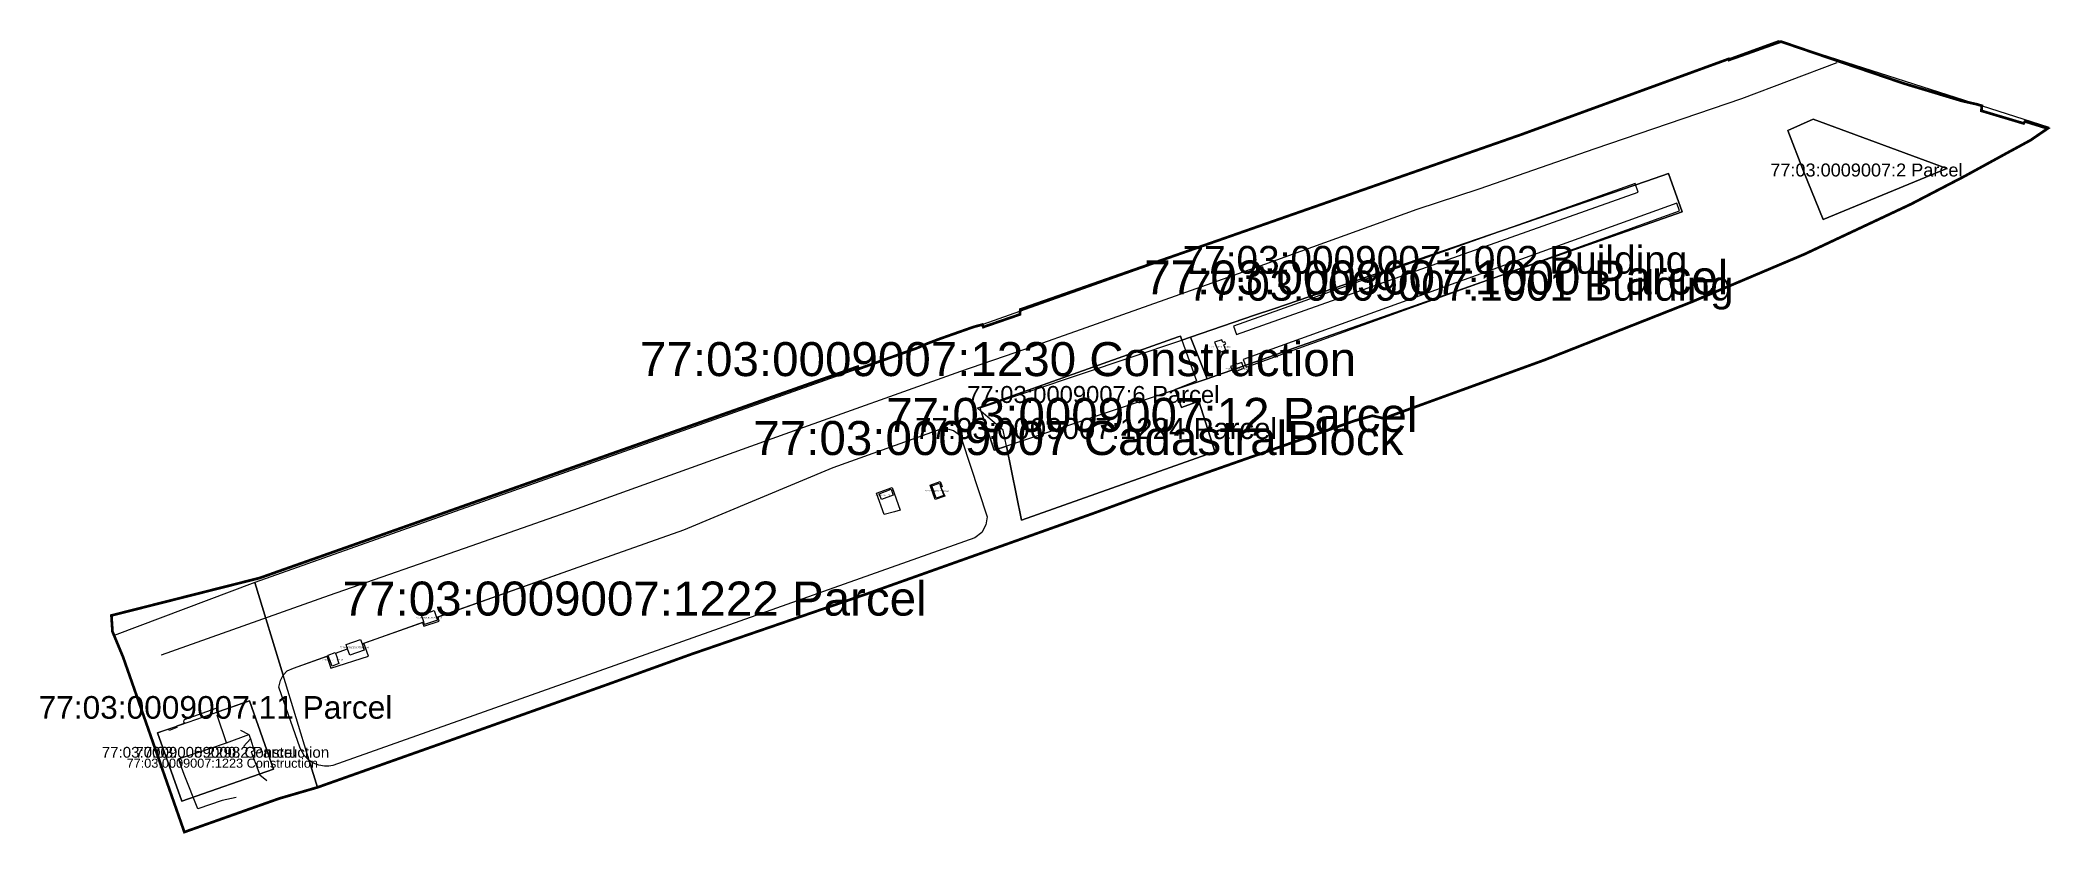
# Model space of a CAD drawing. Header units: millimetres. Extents: x 22858 to 24335, y 8651 to 9234.
import ezdxf
from ezdxf.enums import TextEntityAlignment as Align

# ---------------------------------------------------------------- set-up
doc = ezdxf.new("R2010")
doc.units = ezdxf.units.MM
doc.styles.get("Standard").update_dxf_attribs({"font": 'arial.ttf'})

# ---------------------------------------------------------------- blocks, each defined once
blk = doc.blocks.new('77 03 0009007')
at = {"color": 7, "const_width": 2}
blk.add_lwpolyline([(24137.41, 9233.35), (24137.21, 9233.39), (24135.75, 9232.91), (24121.11, 9227.71), (24107.93, 9223.01), (24099.01, 9219.91), (24098.73, 9220.63), (24018.25, 9191.27), (23946.33, 9165.03), (23830.01, 9124.39), (23578.31, 9036.43), (23578.11, 9032.87), (23568.91, 9029.71), (23551.17, 9023.59), (23550.45, 9025.37), (23544.09, 9023.69), (23519.39, 9014.99), (23510.17, 9011.49), (23502.87, 9008.25), (23459.47, 8992.79), (23458.87, 8994.45), (23019.55, 8839.15), (23012.75, 8837.43), (22910.57, 8811.59), (22911.33, 8799.75), (22919.11, 8781.07), (22964.15, 8652.37), (23033.69, 8676.99), (23061.97, 8685.23), (23161.27, 8720.39), (23274.37, 8760.63), (23336.67, 8783.11), (23464.13, 8826.95), (23632.43, 8886.79), (23680.67, 8904.43), (23824.27, 8954.81), (23837.03, 8958.39), (23845.71, 8956.35), (23851.47, 8958.65), (23963.79, 8999.47), (24071.25, 9041.87), (24154.45, 9077.11), (24232.81, 9113.95), (24252.39, 9124.15), (24271.95, 9134.33), (24303.75, 9151.75), (24320.71, 9160.97), (24333.21, 9169.53), (24316.53, 9174.73), (24315.53, 9173.25), (24284.43, 9182.53), (24284.91, 9186.17), (24281.41, 9187.27), (24270.13, 9189.77), (24227.31, 9202.67), (24137.41, 9233.35)], dxfattribs=at)
at = {"color": 7}
blk.add_text('77:03:0009007 CadastralBlock', height=25, dxfattribs=at).set_placement((23621, 8942), align=Align.MIDDLE_CENTER)
blk = doc.blocks.new('77 03 0009000 2')
at = {"color": 8}
blk.add_lwpolyline([(23012.04, 8748.82), (23029.57, 8698.57), (22962.29, 8675.09), (22944.49, 8725.26), (23012.04, 8748.82)], dxfattribs=at)
blk.add_text('77:03:0009000:2 Parcel', height=7.9405, dxfattribs=at).set_placement((22987, 8711), align=Align.MIDDLE_CENTER)
blk = doc.blocks.new('77 03 0009007 1000')
at = {"color": 8}
blk.add_lwpolyline([(23703.49, 9016.11), (23750.53, 9032.22), (23764.72, 9037.08), (24038.39, 9130.8), (24054.51, 9136.47), (24064.66, 9108.34), (23775.19, 9006.53), (23761.04, 9001.55), (23723.27, 8988.27), (23715.54, 8985.43), (23703.49, 9016.11)], dxfattribs=at)
blk.add_text('77:03:0009007:1000 Parcel', height=25, dxfattribs=at).set_placement((23884, 9060), align=Align.MIDDLE_CENTER)
blk = doc.blocks.new('77 03 0009007 11')
at = {"color": 8}
blk.add_lwpolyline([(22964.15, 8652.37), (23033.69, 8676.98), (23061.96, 8685.23), (23061.98, 8685.24), (23055.97, 8704.93), (23055.62, 8705.16), (23052.3, 8708.53), (23049.16, 8714.04), (23033.52, 8758.86), (23034.69, 8763.77), (23036.51, 8767.27), (23036.82, 8767.61), (23015.98, 8835.85), (22912.48, 8796.96), (22919.1, 8781.07), (22964.15, 8652.37)], dxfattribs=at)
blk.add_text('77:03:0009007:11 Parcel', height=16.649, dxfattribs=at).set_placement((22987, 8744), align=Align.MIDDLE_CENTER)
blk = doc.blocks.new('77 03 0009007 12')
at = {"color": 8}
for points in [[(23250.18, 8845.86), (23331.06, 8874.55), (23440.8, 8920.32), (23519.47, 8948.61), (23524.77, 8948.67), (23529.2, 8947.49), (23532.78, 8945.09), (23535.46, 8940.66), (23553.96, 8884.09), (23553.13, 8878.28), (23550.06, 8872.68), (23545.05, 8868.52), (23073.32, 8701.34), (23070.41, 8700.84), (23067.2, 8700.72), (23062.93, 8701.46), (23059.07, 8702.9), (23055.97, 8704.93), (23061.98, 8685.24), (23161.26, 8720.38), (23274.36, 8760.62), (23336.66, 8783.11), (23464.11, 8826.94), (23632.41, 8886.78), (23680.66, 8904.41), (23824.25, 8954.81), (23837.02, 8958.38), (23845.7, 8956.34), (23851.47, 8958.64), (23963.78, 8999.45), (24071.24, 9041.86), (24154.45, 9077.1), (24232.8, 9113.95), (24252.37, 9124.14), (24271.94, 9134.33), (24303.74, 9151.74), (24320.71, 9160.97), (24334.33, 9170.3), (24135.34, 9233.98), (23946.29, 9165.01), (23829.96, 9124.36), (23015.98, 8835.85), (23036.82, 8767.61), (23039.76, 8770.77), (23044.36, 8772.94), (23069.93, 8782), (23069.77, 8782.45), (23074.97, 8784.33), (23075.14, 8783.84), (23084.1, 8787.02), (23083.87, 8787.68), (23083.01, 8790.15), (23093.54, 8793.97), (23094.68, 8790.77), (23139.98, 8806.82), (23138.27, 8811.84), (23147.77, 8815.22), (23149.49, 8810.19), (23250.18, 8845.86)], [(24168.27, 9102.71), (24259.03, 9140.18), (24160.78, 9176.26), (24142.23, 9168.16), (24153.88, 9138.17), (24168.27, 9102.71)], [(23579.18, 8881.67), (23719.44, 8931.38), (23721.38, 8932.09), (23709.53, 8969.16), (23696.85, 8964.51), (23692.02, 8977.48), (23692.87, 8977.82), (23715.54, 8985.43), (23723.27, 8988.27), (23761.04, 9001.55), (23775.19, 9006.53), (24064.66, 9108.34), (24054.51, 9136.47), (24038.39, 9130.8), (23764.72, 9037.08), (23750.53, 9032.22), (23703.49, 9016.11), (23697.14, 9013.98), (23696.11, 9016.97), (23694.44, 9016.38), (23546.81, 8964.06), (23549.66, 8961.59), (23559.26, 8932.99), (23568.12, 8935.96), (23579.18, 8881.67)]]:
    blk.add_lwpolyline(points, dxfattribs=at)
blk.add_text('77:03:0009007:12 Parcel', height=25, dxfattribs=at).set_placement((23675, 8959), align=Align.MIDDLE_CENTER)
blk = doc.blocks.new('77 03 0009007 1222')
at = {"color": 8}
for points in [[(23331.06, 8874.55), (23440.8, 8920.32), (23519.47, 8948.61), (23524.77, 8948.67), (23529.2, 8947.49), (23532.78, 8945.09), (23535.46, 8940.66), (23553.96, 8884.09), (23553.13, 8878.28), (23550.06, 8872.68), (23545.05, 8868.52), (23073.32, 8701.34), (23070.41, 8700.84), (23067.2, 8700.72), (23062.93, 8701.46), (23059.07, 8702.9), (23055.97, 8704.93), (23036.83, 8767.61), (23039.76, 8770.77), (23044.36, 8772.94), (23068.81, 8781.6), (23071.78, 8772.96), (23099.39, 8781.61), (23095.96, 8791.22), (23139.04, 8806.48), (23139.98, 8803.71), (23151.47, 8807.5), (23150.42, 8810.51), (23250.18, 8845.86), (23331.06, 8874.55)], [(23519.53, 8910.06), (23520.87, 8906.28), (23520.06, 8905.56), (23522.91, 8899.23), (23515.75, 8896.84), (23512.13, 8907.28), (23519.53, 8910.06)], [(23484.22, 8905.76), (23490.07, 8888.91), (23486, 8887.68), (23478.28, 8885.82), (23472.81, 8901.45), (23484.22, 8905.76)]]:
    blk.add_lwpolyline(points, dxfattribs=at)
blk.add_text('77:03:0009007:1222 Parcel', height=25, dxfattribs=at).set_placement((23295, 8824), align=Align.MIDDLE_CENTER)
blk = doc.blocks.new('77 03 0009007 1224')
at = {"color": 8}
blk.add_lwpolyline([(23694.44, 9016.38), (23696.11, 9016.97), (23697.14, 9013.98), (23707.8, 8983.92), (23705.17, 8982.79), (23692.87, 8977.82), (23692.02, 8977.48), (23696.85, 8964.51), (23709.53, 8969.16), (23721.38, 8932.09), (23719.44, 8931.38), (23579.18, 8881.67), (23568.12, 8935.96), (23565.73, 8947.71), (23549.66, 8961.59), (23546.81, 8964.06), (23694.44, 9016.38)], dxfattribs=at)
blk.add_text('77:03:0009007:1224 Parcel', height=15.4935, dxfattribs=at).set_placement((23634, 8949), align=Align.MIDDLE_CENTER)
blk = doc.blocks.new('77 03 0009007 1225')
at = {"color": 8}
blk.add_lwpolyline([(23093.54, 8793.97), (23094.68, 8790.77), (23096.34, 8786.11), (23085.73, 8782.39), (23084.1, 8787.02), (23083.87, 8787.68), (23083.01, 8790.15), (23093.54, 8793.97)], dxfattribs=at)
blk.add_text('77:03:0009007:1225 Parcel', height=1.2455, dxfattribs=at).set_placement((23089, 8788), align=Align.MIDDLE_CENTER)
blk = doc.blocks.new('77 03 0009007 1226')
at = {"color": 8}
blk.add_lwpolyline([(23147.77, 8815.22), (23149.49, 8810.18), (23150.19, 8808.12), (23140.6, 8805), (23139.98, 8806.82), (23138.27, 8811.84), (23147.77, 8815.22)], dxfattribs=at)
blk.add_text('77:03:0009007:1226 Parcel', height=1.107, dxfattribs=at).set_placement((23144, 8810), align=Align.MIDDLE_CENTER)
blk = doc.blocks.new('77 03 0009007 1227')
at = {"color": 8}
blk.add_lwpolyline([(23074.97, 8784.33), (23075.14, 8783.84), (23076.33, 8780.37), (23076.75, 8779.14), (23077.75, 8776.21), (23076.34, 8775.72), (23072.67, 8774.43), (23069.93, 8782), (23069.77, 8782.45), (23074.97, 8784.33)], dxfattribs=at)
blk.add_text('77:03:0009007:1227 Parcel', height=0.894, dxfattribs=at).set_placement((23073, 8779), align=Align.MIDDLE_CENTER)
blk = doc.blocks.new('77 03 0009007 1228')
at = {"color": 8}
blk.add_lwpolyline([(23483.53, 8904.36), (23485.02, 8900.05), (23476.25, 8896.72), (23474.76, 8901.03), (23483.53, 8904.36)], dxfattribs=at)
blk.add_text('77:03:0009007:1228 Parcel', height=0.895, dxfattribs=at).set_placement((23479, 8900), align=Align.MIDDLE_CENTER)
blk = doc.blocks.new('77 03 0009007 1229')
at = {"color": 8}
blk.add_lwpolyline([(23518.89, 8908.78), (23520.06, 8905.56), (23522.2, 8899.64), (23516.53, 8897.7), (23513.34, 8906.77), (23518.89, 8908.78)], dxfattribs=at)
blk.add_text('77:03:0009007:1229 Parcel', height=0.997, dxfattribs=at).set_placement((23517, 8903), align=Align.MIDDLE_CENTER)
blk = doc.blocks.new('77 03 0009007 2')
at = {"color": 8}
blk.add_lwpolyline([(24160.78, 9176.26), (24259.03, 9140.18), (24168.27, 9102.71), (24153.88, 9138.17), (24142.23, 9168.16), (24160.78, 9176.26)], dxfattribs=at)
blk.add_text('77:03:0009007:2 Parcel', height=9.5175, dxfattribs=at).set_placement((24200, 9139), align=Align.MIDDLE_CENTER)
blk = doc.blocks.new('77 03 0009007 6')
at = {"color": 8}
blk.add_lwpolyline([(23697.14, 9013.98), (23703.49, 9016.11), (23715.54, 8985.43), (23692.87, 8977.82), (23692.02, 8977.48), (23568.12, 8935.96), (23559.26, 8932.99), (23549.66, 8961.59), (23548.8, 8964.17), (23697.14, 9013.98)], dxfattribs=at)
blk.add_text('77:03:0009007:6 Parcel', height=12.493, dxfattribs=at).set_placement((23632, 8974), align=Align.MIDDLE_CENTER)
blk = doc.blocks.new('77 03 0009005 2298')
at = {"color": 63}
blk.add_lwpolyline([(23012.04, 8748.82), (22988.91, 8740.75), (22988.91, 8741.82), (22988.28, 8742.75), (22987.27, 8743.13), (22963.94, 8734.88), (22963.65, 8734.42), (22963.62, 8733.48), (22964.75, 8732.33), (22958.38, 8730.11), (22958.65, 8729.33), (22952.88, 8726.95), (22952.39, 8728.01), (22944.49, 8725.26), (22962.29, 8675.09), (23029.57, 8698.57), (23012.04, 8748.82)], dxfattribs=at)
blk.add_text('77:03:0009005:2298 Construction', height=7.9405, dxfattribs=at).set_placement((22987, 8711), align=Align.MIDDLE_CENTER)
blk = doc.blocks.new('77 03 0009007 1001')
at = {"color": 63}
blk.add_lwpolyline([(24060.7, 9114.58), (23742.13, 8999.84), (23744.29, 8994.14), (24062.7, 9108.89), (24060.7, 9114.58)], dxfattribs=at)
blk.add_text('77:03:0009007:1001 Building', height=22.0505, dxfattribs=at).set_placement((23902, 9054), align=Align.MIDDLE_CENTER)
blk = doc.blocks.new('77 03 0009007 1002')
at = {"color": 63}
blk.add_lwpolyline([(24030.18, 9129.04), (23735.11, 9024.25), (23737.16, 9018.15), (24032.38, 9122.82), (24030.18, 9129.04)], dxfattribs=at)
blk.add_text('77:03:0009007:1002 Building', height=20.408, dxfattribs=at).set_placement((23883, 9073), align=Align.MIDDLE_CENTER)
blk = doc.blocks.new('77 03 0009007 1003')
at = {"color": 63}
blk.add_lwpolyline([(23721.14, 9012.36), (23724.17, 9004.78), (23729.46, 9006.64), (23727.85, 9010.59), (23729.25, 9011.15), (23728.58, 9012.74), (23727.2, 9012.22), (23726.34, 9014.22), (23721.14, 9012.36)], dxfattribs=at)
blk.add_text('77:03:0009007:1003 Building', height=0.888, dxfattribs=at).set_placement((23725, 9009), align=Align.MIDDLE_CENTER)
blk = doc.blocks.new('77 03 0009007 1004')
at = {"color": 63}
blk.add_lwpolyline([(23742.63, 8993.25), (23740.99, 8997.61), (23737.49, 8996.27), (23736.91, 8997.5), (23735.36, 8996.86), (23735.78, 8995.63), (23732.89, 8994.56), (23734.67, 8990.21), (23742.63, 8993.25)], dxfattribs=at)
blk.add_text('77:03:0009007:1004 Building', height=0.857, dxfattribs=at).set_placement((23737, 8993), align=Align.MIDDLE_CENTER)
blk = doc.blocks.new('77 03 0009007 1223')
at = {"color": 63}
for points in [[(22995.11, 8717.96), (22988.33, 8738.23)], [(22988.33, 8738.23), (22988.33, 8738.23)], [(22961.88, 8702.82), (22959.8, 8706.11), (22982.97, 8713.86), (22995.11, 8717.96), (23011.5, 8724.18)], [(22995.12, 8717.93), (22995.12, 8717.93)], [(23005.31, 8727.39), (23011.5, 8724.18), (23012.83, 8720.86), (23015.37, 8712.02), (23013.27, 8711.46), (23017.58, 8699.52), (23019.68, 8694.55), (23024.76, 8690.38)], [(23005.31, 8727.39), (23005.31, 8727.39)], [(23012.83, 8720.86), (23007.52, 8715.26)], [(23011.5, 8724.18), (23011.5, 8724.18)], [(23012.83, 8720.86), (23012.83, 8720.86)], [(23002.17, 8677.79), (22991.83, 8675.68), (22973.93, 8669.56), (22964.12, 8694.69), (22959.8, 8706.11)], [(22959.8, 8706.11), (22959.8, 8706.11)], [(22961.88, 8702.82), (22961.88, 8702.82)], [(22982.97, 8713.86), (22982.97, 8713.86)], [(23007.52, 8715.26), (23007.52, 8715.26)], [(23013.27, 8711.46), (23013.27, 8711.46)], [(23015.37, 8712.02), (23015.37, 8712.02)], [(22964.12, 8694.69), (22964.12, 8694.69)], [(23017.58, 8699.52), (23017.58, 8699.52)], [(23019.68, 8694.55), (23019.68, 8694.55)], [(23024.76, 8690.38), (23024.76, 8690.38)], [(22991.83, 8675.68), (22991.83, 8675.68)], [(23002.17, 8677.79), (23002.17, 8677.79)], [(22973.93, 8669.56), (22973.93, 8669.56)]]:
    blk.add_lwpolyline(points, dxfattribs=at)
blk.add_text('77:03:0009007:1223 Construction', height=6.6815, dxfattribs=at).set_placement((22992, 8703), align=Align.MIDDLE_CENTER)
blk = doc.blocks.new('77 03 0009007 1230')
at = {"color": 63}
for points in [[(24178.28, 9217.86), (24108.34, 9191.41), (24000.57, 9154.67), (23915.32, 9124.91), (23869.67, 9109.89), (23757.78, 9069.59), (23626.52, 9022.91), (23582.2, 9007.36), (23534.44, 8990.91), (23405.28, 8944.81), (23295.63, 8905.38), (23250.06, 8889.09), (23174.67, 8862.49), (23070.6, 8826.19), (22947.12, 8782.35)], [(24178.28, 9217.86), (24178.28, 9217.86)], [(24108.34, 9191.41), (24108.34, 9191.41)], [(24000.57, 9154.67), (24000.57, 9154.67)], [(23869.67, 9109.89), (23869.67, 9109.89)], [(23757.78, 9069.59), (23757.78, 9069.59)], [(23626.52, 9022.91), (23626.52, 9022.91)], [(23582.2, 9007.36), (23582.2, 9007.36)], [(23534.44, 8990.91), (23534.44, 8990.91)], [(23405.28, 8944.81), (23405.28, 8944.81)], [(23295.63, 8905.38), (23295.63, 8905.38)], [(23174.67, 8862.49), (23174.67, 8862.49)], [(23070.6, 8826.19), (23070.6, 8826.19)], [(22947.12, 8782.35), (22947.12, 8782.35)]]:
    blk.add_lwpolyline(points, dxfattribs=at)
blk.add_text('77:03:0009007:1230 Construction', height=25, dxfattribs=at).set_placement((23562, 9000), align=Align.MIDDLE_CENTER)

msp = doc.modelspace()

# ---------------------------------------------------------------- block references
for name in ['77 03 0009007', '77 03 0009007 12', '77 03 0009007 1230', '77 03 0009007 2', '77 03 0009007 1000', '77 03 0009007 1002', '77 03 0009007 1001', '77 03 0009007 1224', '77 03 0009007 6', '77 03 0009007 1003', '77 03 0009007 1004', '77 03 0009007 1222', '77 03 0009007 1229', '77 03 0009007 1228', '77 03 0009007 11', '77 03 0009007 1226', '77 03 0009007 1225', '77 03 0009007 1227', '77 03 0009005 2298', '77 03 0009000 2', '77 03 0009007 1223']:
    msp.add_blockref(name, (0, 0))

doc.saveas('drawing.dxf')
